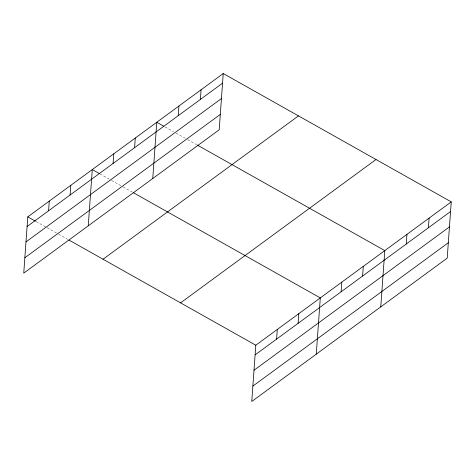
<?xml version="1.0" encoding="UTF-8"?>
<svg xmlns="http://www.w3.org/2000/svg" width="475" height="475" viewBox="0 0 475 475"><rect width="100%" height="100%" fill="white"/><g stroke="black" fill="none" stroke-linecap="round" stroke-linejoin="round"><path stroke-width="0.36" stroke-dasharray="2.38 1.78" d="M165.14 126.973L173.5 131.682M176.071 133.125L185.078 138.195M187.649 139.644L196.65 144.709M99.999 173.915L110.93 180.067M111.577 180.429L122.508 186.586M123.15 186.948L132.157 192.013M36.142 221.582L46.431 227.371M47.078 227.733L58.009 233.884M58.651 234.246L67.658 239.317"/><path stroke-width="0.71" d="M223.232 73.53L27.782 216.873L23.75 273.131L219.201 129.788L223.232 73.53L451.25 201.869L447.218 258.127L251.768 401.47L255.799 345.212L451.25 201.869M48.587 210.769L49.281 201.103M70.086 194.999L70.781 185.339M88.249 225.827L92.281 169.569L99.352 173.553M113.086 163.465L113.78 153.805M134.585 147.701L135.28 138.035M152.748 178.523L156.78 122.271L163.851 126.249M178.238 115.686L178.933 106.02M200.391 99.441L201.079 89.775M276.61 339.108L277.299 329.442M298.11 323.338L298.799 313.672M316.267 354.166L320.298 297.908L133.439 192.737M341.103 291.804L341.798 282.138M362.603 276.034L363.298 266.374M380.766 306.862L384.798 250.604L197.297 145.071M406.256 244.025L406.95 234.359M428.408 227.78L429.097 218.114M27.093 226.533L222.537 83.196M25.988 241.912L221.439 98.574M24.854 257.753L220.299 114.416M103.028 259.225L298.478 115.882M180.553 302.86L376.004 159.517M255.111 354.872L450.555 211.535M254.006 370.251L449.457 226.908M252.872 386.092L448.317 242.749M27.782 216.873L35.5 221.219M68.94 240.041L255.799 345.212"/></g></svg>
